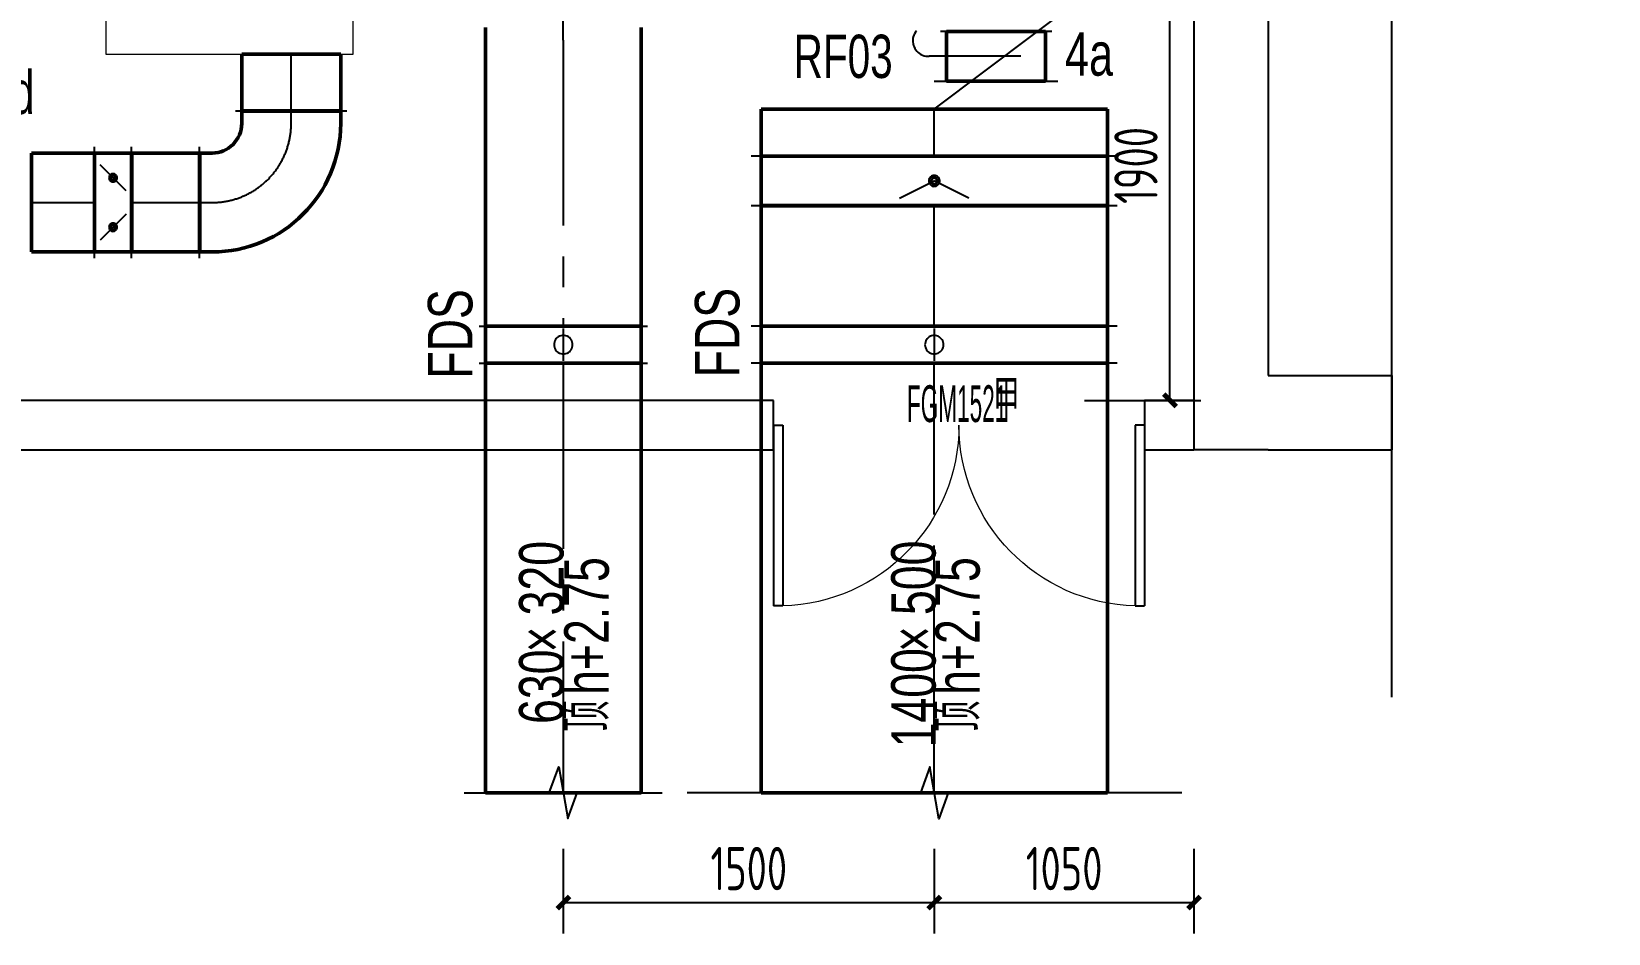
# Model space of a CAD drawing. Extents: x 49167 to 115333, y -222111 to -53947.
# Drawn here: x 80955 to 87330, y -94485 to -90838 of the extents above; entities that cross this region are included whole.
import ezdxf
from ezdxf.enums import TextEntityAlignment as Align

# ---------------------------------------------------------------- set-up
doc = ezdxf.new("R2010")
doc.units = 0
doc.header["$LTSCALE"] = 1000
doc.header["$MEASUREMENT"] = 0
doc.linetypes.add('CENTER', pattern=[2, 1.25, -0.25, 0.25, -0.25])
doc.linetypes.add('CENTER2', pattern=[1.125, 0.75, -0.125, 0.125, -0.125])
for name, color, linetype in [('01-标注_符号', 200, 'Continuous'), ('A_STR-砌块墙', 121, 'Continuous'), ('A_STR-砼墙', 51, 'Continuous'), ('DIM_SYMB', 3, 'Continuous'), ('DOOR_FIRE', 220, 'Continuous'), ('DOOR_FIRE_TEXT', 7, 'Continuous'), ('DUCT-送风中心线', 5, 'CENTER2'), ('DUCT-送风标注', 3, 'Continuous'), ('DUCT-送风法兰', 2, 'Continuous'), ('DUCT-送风阀门', 7, 'Continuous'), ('TH_DIM', 3, 'Continuous'), ('看线', 241, 'Continuous')]:
    doc.layers.add(name, color=color, linetype=linetype)
for name, color, linetype, lineweight in [('ACS_COM', 7, 'Continuous', 15), ('DUCT-送风管', 4, 'Continuous', 50), ('DUCT-送风管端线', 2, 'Continuous', 50)]:
    doc.layers.add(name, color=color, linetype=linetype, lineweight=lineweight)
doc.styles.add('_TCH_DIM_T3', font='ROS1', dxfattribs={"width": 0.8, "bigfont": 'JD'})
doc.styles.add('_TCH_WINDOW', font='ros.shx', dxfattribs={"width": 0.65, "height": 3.5, "bigfont": 'jd.shx'})
doc.styles.add('HZF', font='ros.shx', dxfattribs={"width": 0.75, "bigfont": 'jd.shx'})
doc.dimstyles.new('_TCH_ARCH&&50', dxfattribs={"dimtxt": 175, "dimasz": 50, "dimexe": 125, "dimexo": 150, "dimgap": 50, "dimtad": 1, "dimdec": 0, "dimzin": 0, "dimdsep": 46, "dimtxsty": '_TCH_DIM_T3', "dimblk": 'ARCHTICK', "dimcen": 0.09, "dimazin": 2, "dimtfac": 1, "dimtdec": 0, "dimtix": 1, "dimtmove": 2, "dimatfit": 3, "dimfxl": 0, "dimtolj": 1, "dimtzin": 0, "dimarcsym": 0})

# ---------------------------------------------------------------- blocks, each defined once
blk = doc.blocks.new('$DorLib2D$00000002')
for p, q in [((-0.5, 0), (-0.5, 0.4875)), ((-0.475, 0.4875), (-0.5, 0.4875)), ((-0.475, 0), (-0.475, 0.4875)), ((0.475, 0), (0.475, 0.4875)), ((0.475, 0.4875), (0.5, 0.4875)), ((0.5, 0), (0.5, 0.4875)), ((-0.5, 0), (-0.475, 0)), ((0.5, 0), (0.475, 0))]:
    blk.add_line(p, q)
at = {"lineweight": 13}
for centre, start, end in [((-0.4875, 0), 0, 88.5307), ((0.4875, 0), 91.4693, 180)]:
    blk.add_arc(centre, 0.4875, start, end, dxfattribs=at)
blk = doc.blocks.new('45口部')
at = {"layer": '01-标注_符号'}
blk.add_lwpolyline([(17949.9, -9549.9), (17949.9, -4593.1), (17844.9, -4554.8), (18054.9, -4517.8), (17949.9, -4480.6), (17950, 476.3)], dxfattribs=at)
at = {"layer": 'A_STR-砌块墙'}
for p, q in [((15449.9, -8349.5), (11849.9, -8349.5)), ((15449.9, -8549.5), (15449.9, -8349.5)), ((17149.9, -8349.5), (16949.9, -8349.5)), ((16949.9, -8349.5), (16949.9, -8549.5)), ((11849.9, -8549.5), (15449.9, -8549.5)), ((16949.9, -8549.5), (17149.9, -8549.5))]:
    blk.add_line(p, q, dxfattribs=at)
at = {"layer": 'A_STR-砼墙'}
for p, q in [((17149.9, -4775), (17149.9, -8253.7)), ((17449.9, -4775), (17449.9, -8249.5)), ((17149.9, -8253.7), (17149.9, -8549.5)), ((17449.9, -8249.5), (17949.9, -8249.5)), ((17949.9, -8249.5), (17949.9, -8549.5)), ((17449.9, -8549.5), (17149.9, -8549.5)), ((17449.9, -8549.5), (17949.9, -8549.5)), ((17449.9, -8549.5), (17449.9, -8549.5))]:
    blk.add_line(p, q, dxfattribs=at)
at = {"layer": 'DOOR_FIRE', "xscale": -1500, "yscale": 1500, "zscale": 200, "rotation": 179.9999759922219}
blk.add_blockref('$DorLib2D$00000002', (16199.9, -8449.5), dxfattribs=at)
at = {"layer": 'DOOR_FIRE_TEXT', "style": '_TCH_WINDOW'}
for s, height, width, p in [('FGM1521', 148.75, 0.458824, (15989.5, -8437.1)), ('甲', 173.6, 0.65, (16338.1, -8437.1))]:
    blk.add_text(s, height=height, rotation=359.99998, dxfattribs=dict(at, width=width)).set_placement(p)
blk = doc.blocks.new('_ArchTick')
at = {"color": 0, "linetype": 'ByBlock', "const_width": 0.4}
blk.add_lwpolyline([(-0.5, -0.5), (0.5, 0.5)], dxfattribs=at)
blk = doc.blocks.new('*D263')
at = {"layer": 'Defpoints', "color": 0}
for p in [(83104.7, -93993.3), (84604.5, -93993.3), (84604.5, -94360.5)]:
    blk.add_point(p, dxfattribs=at)
at = {"layer": 'TH_DIM', "color": 0, "lineweight": -2}
for p, q in [((83104.7, -94143.3), (83104.7, -94485.5)), ((84604.5, -94143.3), (84604.5, -94485.5)), ((83104.7, -94360.5), (84604.5, -94360.5))]:
    blk.add_line(p, q, dxfattribs=at)
at = {"layer": 'TH_DIM', "color": 0, "lineweight": -2, "xscale": 50, "yscale": 50, "zscale": 50, "rotation": 180}
blk.add_blockref('_ArchTick', (83104.7, -94360.5), dxfattribs=at)
at = {"layer": 'TH_DIM', "color": 0, "lineweight": -2, "xscale": 50, "yscale": 50, "zscale": 50}
blk.add_blockref('_ArchTick', (84604.5, -94360.5), dxfattribs=at)
at = {"layer": 'TH_DIM', "color": 0, "insert": (83854.6, -94223), "char_height": 175, "attachment_point": 5, "style": '_TCH_DIM_T3'}
blk.add_mtext('\\A1;1500', dxfattribs=at)
blk = doc.blocks.new('*D264')
at = {"layer": 'Defpoints', "color": 0}
for p in [(84604.5, -93993.3), (85654.4, -93993.3), (85654.4, -94360.5)]:
    blk.add_point(p, dxfattribs=at)
at = {"layer": 'TH_DIM', "color": 0, "lineweight": -2}
for p, q in [((84604.5, -94143.3), (84604.5, -94485.5)), ((85654.4, -94143.3), (85654.4, -94485.5)), ((84604.5, -94360.5), (85654.4, -94360.5))]:
    blk.add_line(p, q, dxfattribs=at)
at = {"layer": 'TH_DIM', "color": 0, "lineweight": -2, "xscale": 50, "yscale": 50, "zscale": 50, "rotation": 180}
blk.add_blockref('_ArchTick', (84604.5, -94360.5), dxfattribs=at)
at = {"layer": 'TH_DIM', "color": 0, "lineweight": -2, "xscale": 50, "yscale": 50, "zscale": 50}
blk.add_blockref('_ArchTick', (85654.4, -94360.5), dxfattribs=at)
at = {"layer": 'TH_DIM', "color": 0, "insert": (85129.5, -94223), "char_height": 175, "attachment_point": 5, "style": '_TCH_DIM_T3'}
blk.add_mtext('\\A1;1050', dxfattribs=at)
blk = doc.blocks.new('*D276')
at = {"layer": 'Defpoints', "color": 0}
for p in [(85062.1, -90429.1), (85557.5, -90429.1), (85062.1, -92329.4)]:
    blk.add_point(p, dxfattribs=at)
at = {"layer": 'TH_DIM', "color": 0, "lineweight": -2}
for p, q in [((85212.1, -90429.1), (85682.5, -90429.1)), ((85557.5, -92329.4), (85557.5, -90429.1)), ((85212.1, -92329.4), (85682.5, -92329.4))]:
    blk.add_line(p, q, dxfattribs=at)
at = {"layer": 'TH_DIM', "color": 0, "lineweight": -2, "xscale": 50, "yscale": 50, "zscale": 50}
for p, rotation in [((85557.5, -90429.1), 90), ((85557.5, -92329.4), 270)]:
    blk.add_blockref('_ArchTick', p, dxfattribs=dict(at, rotation=rotation))
at = {"layer": 'TH_DIM', "color": 0, "insert": (85420, -91379.3), "char_height": 175, "attachment_point": 5, "rotation": 90, "style": '_TCH_DIM_T3'}
blk.add_mtext('\\A1;1900', dxfattribs=at)

msp = doc.modelspace()

# ---------------------------------------------------------------- linework, layer by layer
at = {"linetype": 'CENTER'}
msp.add_line((84604.5, -91152.1, 3000), (87330.4, -89094.5), dxfattribs=at)
at = {"layer": 'ACS_COM'}
msp.add_lwpolyline([(82254.7, -90929.2), (82254.7, -89929.2), (81254.7, -89929.2), (81254.7, -90929.2)], close=True, dxfattribs=at)
at = {"layer": 'DIM_SYMB'}
for points in [[(82704.2, -93916), (83048, -93916), (83086.2, -93811), (83123.2, -94021), (83160.5, -93916), (83504.2, -93916)], [(85605, -93916.5), (84661.2, -93916.5), (84623, -94021.5), (84586, -93811.5), (84548.7, -93916.5), (83605, -93916.5)]]:
    msp.add_lwpolyline(points, dxfattribs=at)
at = {"layer": 'DUCT-送风中心线'}
for p, q in [((83104.7, -90871.8), (83104.7, -90621.8)), ((83104.7, -90871.8), (83104.7, -92028.8)), ((82004.5, -91158.9), (82004.5, -90929.2)), ((82004.5, -91209.1), (82004.5, -91159.1)), ((84604.5, -91341.6), (84604.5, -91152.1)), ((80954.7, -91529.1), (81209.1, -91529.1)), ((81359.5, -91529.1), (81634.3, -91529.1)), ((81634.5, -91529.1), (81684.5, -91529.1)), ((84604.5, -92029.1), (84604.5, -91542)), ((83104.7, -92179.2), (83104.7, -93916.5)), ((84604.5, -93916.5), (84604.5, -92179.5))]:
    msp.add_line(p, q, dxfattribs=at)
msp.add_arc((81684.5, -91209.1), 320, 270, 360, dxfattribs=at)
at = {"layer": 'DUCT-送风法兰'}
for p, q in [((85079.4, -90837.6), (84629.4, -90837.6)), ((84604.4, -91037.8), (85104.4, -91037.8)), ((82229.5, -91159), (81779.5, -91159)), ((81209.2, -91754.1), (81209.2, -91304.1)), ((81359.4, -91754.1), (81359.4, -91304.1)), ((81634.4, -91754.1), (81634.4, -91304.1)), ((85344.5, -91341.7), (83864.5, -91341.7)), ((85344.5, -91541.9), (83864.5, -91541.9)), ((82764.7, -92028.9), (83444.7, -92028.9)), ((85344.5, -92029.2), (83864.5, -92029.2)), ((82764.7, -92179.1), (83444.7, -92179.1)), ((85344.5, -92179.4), (83864.5, -92179.4))]:
    msp.add_line(p, q, dxfattribs=at)
at = {"layer": 'DUCT-送风管'}
for p, q in [((82789.7, -90821.8), (82789.7, -90871.8)), ((83419.7, -90871.8), (83419.7, -90821.8)), ((84654.4, -91037.7), (84654.4, -90837.7)), ((85054.4, -90837.7), (85054.4, -91037.7)), ((82789.7, -90871.8), (82789.7, -92028.8)), ((83419.7, -92028.8), (83419.7, -90871.8)), ((82204.5, -90929.2), (81804.5, -90929.2)), ((81804.5, -90929.2), (81804.5, -91158.9)), ((82204.5, -91158.9), (82204.5, -90929.2)), ((81804.5, -91159.1), (81804.5, -91209.1)), ((82204.5, -91209.1), (82204.5, -91159.1)), ((85304.5, -91152.1), (83904.5, -91152.1)), ((83904.5, -91152.1), (83904.5, -91341.6)), ((85304.5, -91341.6), (85304.5, -91152.1)), ((81209.1, -91329.1), (80954.7, -91329.1)), ((81209.3, -91329.1), (81359.3, -91329.1)), ((81634.3, -91329.1), (81359.5, -91329.1)), ((81684.5, -91329.1), (81634.5, -91329.1)), ((83904.5, -91541.8), (83904.5, -91341.8)), ((85304.5, -91341.8), (85304.5, -91541.8)), ((83904.5, -91542), (83904.5, -92029.1)), ((85304.5, -92029.1), (85304.5, -91542)), ((80954.7, -91729.1), (81209.1, -91729.1)), ((81359.3, -91729.1), (81209.3, -91729.1)), ((81359.5, -91729.1), (81634.3, -91729.1)), ((81634.5, -91729.1), (81684.5, -91729.1)), ((82789.7, -92179), (82789.7, -92029)), ((83419.7, -92029), (83419.7, -92179)), ((83904.5, -92179.3), (83904.5, -92029.3)), ((85304.5, -92029.3), (85304.5, -92179.3)), ((82789.7, -92179.2), (82789.7, -93916.5)), ((83419.7, -93916.5), (83419.7, -92179.2)), ((83904.5, -92179.5), (83904.5, -93916.5)), ((85304.5, -93916.5), (85304.5, -92179.5)), ((82789.7, -93916.5), (83419.7, -93916.5)), ((83904.5, -93916.5), (85304.5, -93916.5))]:
    msp.add_line(p, q, dxfattribs=at)
for radius in [520, 120]:
    msp.add_arc((81684.5, -91209.1), radius, 270, 360, dxfattribs=at)
at = {"layer": 'DUCT-送风管端线'}
for p, q in [((84654.4, -90837.7), (85054.4, -90837.7)), ((84654.4, -91037.7), (85054.4, -91037.7)), ((81804.5, -91158.9), (82204.5, -91158.9)), ((82204.5, -91159.1), (81804.5, -91159.1)), ((80954.7, -91329.1), (80954.7, -91729.1)), ((81209.1, -91729.1), (81209.1, -91329.1)), ((81209.3, -91329.1), (81209.3, -91729.1)), ((81359.3, -91329.1), (81359.3, -91729.1)), ((81359.5, -91329.1), (81359.5, -91729.1)), ((81634.3, -91729.1), (81634.3, -91329.1)), ((81634.5, -91729.1), (81634.5, -91329.1)), ((83904.5, -91341.6), (85304.5, -91341.6)), ((85304.5, -91341.8), (83904.5, -91341.8)), ((85304.5, -91541.8), (83904.5, -91541.8)), ((85304.5, -91542), (83904.5, -91542)), ((82789.7, -92028.8), (83419.7, -92028.8)), ((83419.7, -92029), (82789.7, -92029)), ((83904.5, -92029.1), (85304.5, -92029.1)), ((85304.5, -92029.3), (83904.5, -92029.3)), ((83419.7, -92179), (82789.7, -92179)), ((83419.7, -92179.2), (82789.7, -92179.2)), ((85304.5, -92179.3), (83904.5, -92179.3)), ((85304.5, -92179.5), (83904.5, -92179.5))]:
    msp.add_line(p, q, dxfattribs=at)
at = {"layer": 'DUCT-送风阀门'}
for p, q in [((84521.9, -90852.7), (84519.8, -90859.3)), ((84524.7, -90846.4), (84521.9, -90852.7)), ((84528.1, -90840.4), (84524.7, -90846.4)), ((84532.2, -90834.8), (84528.1, -90840.4)), ((84518.4, -90866), (84517.8, -90872.9)), ((84517.8, -90872.9), (84518, -90879.8)), ((84518, -90879.8), (84518.9, -90886.7)), ((84519.8, -90859.3), (84518.4, -90866)), ((84518.9, -90886.7), (84520.6, -90893.4)), ((84520.6, -90893.4), (84523, -90899.9)), ((84523, -90899.9), (84526.1, -90906.1)), ((84526.1, -90906.1), (84529.8, -90911.9)), ((84529.8, -90911.9), (84534.2, -90917.2)), ((84534.2, -90917.2), (84539.1, -90922.1)), ((84539.1, -90922.1), (84544.5, -90926.3)), ((84544.5, -90926.3), (84550.4, -90930)), ((84550.4, -90930), (84556.6, -90933)), ((84556.6, -90933), (84563.2, -90935.3)), ((84563.2, -90935.3), (84569.9, -90936.8)), ((84569.9, -90936.8), (84576.8, -90937.6)), ((84576.8, -90937.6), (84583.7, -90937.7)), ((84954.4, -90937.7), (84583.7, -90937.7)), ((81336.8, -91481.6), (81231.8, -91376.6)), ((81268, -91425.8), (81267.7, -91429.1)), ((81269, -91422.7), (81268, -91425.8)), ((81270.5, -91419.8), (81269, -91422.7)), ((81272.6, -91417.3), (81270.5, -91419.8)), ((81275.1, -91415.3), (81272.6, -91417.3)), ((81273.5, -91425.9), (81273.1, -91428)), ((81274.3, -91423.9), (81273.5, -91425.9)), ((81275.5, -91422.1), (81274.3, -91423.9)), ((81277.9, -91413.7), (81275.1, -91415.3)), ((81276.9, -91420.6), (81275.5, -91422.1)), ((81276.6, -91426.8), (81276.3, -91428.3)), ((81277.1, -91425.4), (81276.6, -91426.8)), ((81278.7, -91419.3), (81276.9, -91420.6)), ((81278, -91424.1), (81277.1, -91425.4)), ((81281.1, -91412.8), (81277.9, -91413.7)), ((81279, -91423), (81278, -91424.1)), ((81280.6, -91418.4), (81278.7, -91419.3)), ((81280.3, -91422.1), (81279, -91423)), ((81281.7, -91421.5), (81280.3, -91422.1)), ((81282.7, -91417.9), (81280.6, -91418.4)), ((81284.3, -91412.5), (81281.1, -91412.8)), ((81283.2, -91421.1), (81281.7, -91421.5)), ((81284.8, -91417.8), (81282.7, -91417.9)), ((81284.7, -91421), (81283.2, -91421.1)), ((81287.5, -91412.8), (81284.3, -91412.5)), ((81286.2, -91421.3), (81284.7, -91421)), ((81287, -91418.1), (81284.8, -91417.8)), ((81287.6, -91421.8), (81286.2, -91421.3)), ((81289, -91418.8), (81287, -91418.1)), ((81290.7, -91413.7), (81287.5, -91412.8)), ((81289, -91422.5), (81287.6, -91421.8)), ((81290.8, -91419.9), (81289, -91418.8)), ((81290.1, -91423.5), (81289, -91422.5)), ((81291.1, -91424.7), (81290.1, -91423.5)), ((81293.5, -91415.3), (81290.7, -91413.7)), ((81292.4, -91421.3), (81290.8, -91419.9)), ((81291.8, -91426.1), (81291.1, -91424.7)), ((81292.2, -91427.6), (81291.8, -91426.1)), ((81292.4, -91429.1), (81292.2, -91427.6)), ((81293.8, -91423), (81292.4, -91421.3)), ((81296.1, -91417.3), (81293.5, -91415.3)), ((81294.8, -91424.9), (81293.8, -91423)), ((81295.4, -91427), (81294.8, -91424.9)), ((81295.6, -91429.1), (81295.4, -91427)), ((81298.1, -91419.8), (81296.1, -91417.3)), ((81299.7, -91422.7), (81298.1, -91419.8)), ((81300.6, -91425.8), (81299.7, -91422.7)), ((81300.9, -91429.1), (81300.6, -91425.8)), ((84589.5, -91425.4), (84586.8, -91428.4)), ((84592.8, -91422.9), (84589.5, -91425.4)), ((84596.5, -91421.1), (84592.8, -91422.9)), ((84600.4, -91420), (84596.5, -91421.1)), ((84600.2, -91427.4), (84597.6, -91428.4)), ((84603, -91426.8), (84600.2, -91427.4)), ((84604.5, -91419.6), (84600.4, -91420)), ((84605.9, -91426.8), (84603, -91426.8)), ((84608.5, -91420), (84604.5, -91419.6)), ((84608.7, -91427.4), (84605.9, -91426.8)), ((84612.5, -91421.1), (84608.5, -91420)), ((84611.3, -91428.4), (84608.7, -91427.4)), ((84616.1, -91422.9), (84612.5, -91421.1)), ((84619.4, -91425.4), (84616.1, -91422.9)), ((84622.2, -91428.4), (84619.4, -91425.4)), ((81267.7, -91429.1), (81268, -91432.3)), ((81268, -91432.3), (81269, -91435.4)), ((81269, -91435.4), (81270.5, -91438.3)), ((81270.5, -91438.3), (81272.6, -91440.8)), ((81272.6, -91440.8), (81275.1, -91442.9)), ((81273.1, -91428), (81273.1, -91430.1)), ((81273.1, -91430.1), (81273.5, -91432.3)), ((81273.5, -91432.3), (81274.3, -91434.2)), ((81274.3, -91434.2), (81275.5, -91436)), ((81275.1, -91442.9), (81277.9, -91444.4)), ((81275.5, -91436), (81276.9, -91437.6)), ((81276.3, -91428.3), (81276.3, -91429.8)), ((81276.3, -91429.8), (81276.6, -91431.3)), ((81276.6, -91431.3), (81277.1, -91432.8)), ((81276.9, -91437.6), (81278.7, -91438.8)), ((81277.1, -91432.8), (81278, -91434.1)), ((81277.9, -91444.4), (81281.1, -91445.4)), ((81278, -91434.1), (81279, -91435.2)), ((81278.7, -91438.8), (81280.6, -91439.7)), ((81279, -91435.2), (81280.3, -91436.1)), ((81280.3, -91436.1), (81281.7, -91436.7)), ((81280.6, -91439.7), (81282.7, -91440.2)), ((81281.1, -91445.4), (81284.3, -91445.7)), ((81281.7, -91436.7), (81283.2, -91437)), ((81282.7, -91440.2), (81284.8, -91440.3)), ((81283.2, -91437), (81284.7, -91437.1)), ((81284.3, -91445.7), (81287.5, -91445.4)), ((81284.7, -91437.1), (81286.2, -91436.9)), ((81284.8, -91440.3), (81287, -91440)), ((81286.2, -91436.9), (81287.6, -91436.4)), ((81287, -91440), (81289, -91439.3)), ((81287.5, -91445.4), (81290.7, -91444.4)), ((81287.6, -91436.4), (81289, -91435.6)), ((81289, -91435.6), (81290.1, -91434.6)), ((81289, -91439.3), (81290.8, -91438.2)), ((81290.1, -91434.6), (81291.1, -91433.4)), ((81290.7, -91444.4), (81293.5, -91442.9)), ((81290.8, -91438.2), (81292.4, -91436.8)), ((81291.1, -91433.4), (81291.8, -91432.1)), ((81291.8, -91432.1), (81292.2, -91430.6)), ((81292.2, -91430.6), (81292.4, -91429.1)), ((81292.4, -91436.8), (81293.8, -91435.2)), ((81293.5, -91442.9), (81296.1, -91440.8)), ((81293.8, -91435.2), (81294.8, -91433.3)), ((81294.8, -91433.3), (81295.4, -91431.2)), ((81295.4, -91431.2), (81295.6, -91429.1)), ((81296.1, -91440.8), (81298.1, -91438.3)), ((81298.1, -91438.3), (81299.7, -91435.4)), ((81299.7, -91435.4), (81300.6, -91432.3)), ((81300.6, -91432.3), (81300.9, -91429.1)), ((84464.5, -91511.8), (84604.5, -91441.8)), ((84583.2, -91435.7), (84582.4, -91439.7)), ((84582.4, -91439.7), (84582.4, -91443.8)), ((84582.4, -91443.8), (84583.2, -91447.8)), ((84584.6, -91431.9), (84583.2, -91435.7)), ((84583.2, -91447.8), (84584.6, -91451.6)), ((84586.8, -91428.4), (84584.6, -91431.9)), ((84584.6, -91451.6), (84586.8, -91455.1)), ((84586.8, -91455.1), (84589.5, -91458.1)), ((84589.6, -91439.6), (84589.5, -91442.5)), ((84589.5, -91442.5), (84589.9, -91445.3)), ((84589.5, -91458.1), (84592.8, -91460.6)), ((84590.3, -91436.9), (84589.6, -91439.6)), ((84589.9, -91445.3), (84590.8, -91448)), ((84591.5, -91434.3), (84590.3, -91436.9)), ((84590.8, -91448), (84592.2, -91450.5)), ((84593.1, -91431.9), (84591.5, -91434.3)), ((84592.2, -91450.5), (84594.1, -91452.6)), ((84592.8, -91460.6), (84596.5, -91462.4)), ((84595.2, -91430), (84593.1, -91431.9)), ((84594.3, -91438.3), (84593.8, -91440.2)), ((84593.8, -91440.2), (84593.8, -91442.3)), ((84593.8, -91442.3), (84594, -91444.3)), ((84594, -91444.3), (84594.7, -91446.2)), ((84594.1, -91452.6), (84596.4, -91454.4)), ((84595.2, -91436.4), (84594.3, -91438.3)), ((84594.7, -91446.2), (84595.7, -91448)), ((84597.6, -91428.4), (84595.2, -91430)), ((84596.4, -91434.7), (84595.2, -91436.4)), ((84595.7, -91448), (84597.1, -91449.5)), ((84597.8, -91433.3), (84596.4, -91434.7)), ((84596.4, -91454.4), (84598.9, -91455.7)), ((84596.5, -91462.4), (84600.4, -91463.5)), ((84597.1, -91449.5), (84598.7, -91450.8)), ((84599.6, -91432.2), (84597.8, -91433.3)), ((84598.7, -91450.8), (84600.5, -91451.7)), ((84598.9, -91455.7), (84601.6, -91456.5)), ((84601.4, -91431.5), (84599.6, -91432.2)), ((84600.4, -91463.5), (84604.5, -91463.9)), ((84600.5, -91451.7), (84602.4, -91452.3)), ((84603.5, -91431.1), (84601.4, -91431.5)), ((84601.6, -91456.5), (84604.5, -91456.8)), ((84602.4, -91452.3), (84604.5, -91452.5)), ((84605.5, -91431.1), (84603.5, -91431.1)), ((84744.5, -91511.8), (84604.5, -91441.8)), ((84604.5, -91452.5), (84606.5, -91452.3)), ((84604.5, -91456.8), (84607.3, -91456.5)), ((84604.5, -91463.9), (84608.5, -91463.5)), ((84607.5, -91431.5), (84605.5, -91431.1)), ((84606.5, -91452.3), (84608.5, -91451.7)), ((84607.3, -91456.5), (84610, -91455.7)), ((84609.4, -91432.2), (84607.5, -91431.5)), ((84608.5, -91451.7), (84610.3, -91450.8)), ((84608.5, -91463.5), (84612.5, -91462.4)), ((84611.1, -91433.3), (84609.4, -91432.2)), ((84610, -91455.7), (84612.6, -91454.4)), ((84610.3, -91450.8), (84611.9, -91449.5)), ((84612.6, -91434.7), (84611.1, -91433.3)), ((84613.7, -91430), (84611.3, -91428.4)), ((84611.9, -91449.5), (84613.2, -91448)), ((84612.5, -91462.4), (84616.1, -91460.6)), ((84613.8, -91436.4), (84612.6, -91434.7)), ((84612.6, -91454.4), (84614.8, -91452.6)), ((84613.2, -91448), (84614.2, -91446.2)), ((84615.8, -91431.9), (84613.7, -91430)), ((84614.6, -91438.3), (84613.8, -91436.4)), ((84614.2, -91446.2), (84614.9, -91444.3)), ((84615.1, -91440.2), (84614.6, -91438.3)), ((84614.8, -91452.6), (84616.7, -91450.5)), ((84614.9, -91444.3), (84615.2, -91442.3)), ((84615.2, -91442.3), (84615.1, -91440.2)), ((84617.5, -91434.3), (84615.8, -91431.9)), ((84616.1, -91460.6), (84619.4, -91458.1)), ((84616.7, -91450.5), (84618.1, -91448)), ((84618.7, -91436.9), (84617.5, -91434.3)), ((84618.1, -91448), (84619.1, -91445.3)), ((84619.3, -91439.6), (84618.7, -91436.9)), ((84619.1, -91445.3), (84619.5, -91442.5)), ((84619.5, -91442.5), (84619.3, -91439.6)), ((84619.4, -91458.1), (84622.2, -91455.1)), ((84624.3, -91431.9), (84622.2, -91428.4)), ((84622.2, -91455.1), (84624.3, -91451.6)), ((84625.8, -91435.7), (84624.3, -91431.9)), ((84624.3, -91451.6), (84625.8, -91447.8)), ((84626.5, -91439.7), (84625.8, -91435.7)), ((84625.8, -91447.8), (84626.5, -91443.8)), ((84626.5, -91443.8), (84626.5, -91439.7)), ((81336.8, -91576.6), (81231.8, -91681.6)), ((81272.6, -91617.3), (81270.5, -91619.8)), ((81275.1, -91615.3), (81272.6, -91617.3)), ((81277.9, -91613.7), (81275.1, -91615.3)), ((81281.1, -91612.8), (81277.9, -91613.7)), ((81280.6, -91618.4), (81278.7, -91619.3)), ((81282.7, -91617.9), (81280.6, -91618.4)), ((81284.3, -91612.5), (81281.1, -91612.8)), ((81284.8, -91617.8), (81282.7, -91617.9)), ((81287.5, -91612.8), (81284.3, -91612.5)), ((81287, -91618.1), (81284.8, -91617.8)), ((81289, -91618.8), (81287, -91618.1)), ((81290.7, -91613.7), (81287.5, -91612.8)), ((81290.8, -91619.9), (81289, -91618.8)), ((81293.5, -91615.3), (81290.7, -91613.7)), ((81296.1, -91617.3), (81293.5, -91615.3)), ((81298.1, -91619.8), (81296.1, -91617.3)), ((81268, -91625.8), (81267.7, -91629.1)), ((81267.7, -91629.1), (81268, -91632.3)), ((81269, -91622.7), (81268, -91625.8)), ((81268, -91632.3), (81269, -91635.4)), ((81270.5, -91619.8), (81269, -91622.7)), ((81269, -91635.4), (81270.5, -91638.3)), ((81270.5, -91638.3), (81272.6, -91640.8)), ((81272.6, -91640.8), (81275.1, -91642.9)), ((81273.5, -91625.9), (81273.1, -91628)), ((81273.1, -91628), (81273.1, -91630.1)), ((81273.1, -91630.1), (81273.5, -91632.3)), ((81274.3, -91623.9), (81273.5, -91625.9)), ((81273.5, -91632.3), (81274.3, -91634.2)), ((81275.5, -91622.1), (81274.3, -91623.9)), ((81274.3, -91634.2), (81275.5, -91636)), ((81275.1, -91642.9), (81277.9, -91644.4)), ((81276.9, -91620.6), (81275.5, -91622.1)), ((81275.5, -91636), (81276.9, -91637.6)), ((81276.6, -91626.8), (81276.3, -91628.3)), ((81276.3, -91628.3), (81276.3, -91629.8)), ((81276.3, -91629.8), (81276.6, -91631.3)), ((81277.1, -91625.4), (81276.6, -91626.8)), ((81276.6, -91631.3), (81277.1, -91632.8)), ((81278.7, -91619.3), (81276.9, -91620.6)), ((81276.9, -91637.6), (81278.7, -91638.8)), ((81278, -91624.1), (81277.1, -91625.4)), ((81277.1, -91632.8), (81278, -91634.1)), ((81277.9, -91644.4), (81281.1, -91645.4)), ((81279, -91623), (81278, -91624.1)), ((81278, -91634.1), (81279, -91635.2)), ((81278.7, -91638.8), (81280.6, -91639.7)), ((81280.3, -91622.1), (81279, -91623)), ((81279, -91635.2), (81280.3, -91636.1)), ((81281.7, -91621.5), (81280.3, -91622.1)), ((81280.3, -91636.1), (81281.7, -91636.7)), ((81280.6, -91639.7), (81282.7, -91640.2)), ((81281.1, -91645.4), (81284.3, -91645.7)), ((81283.2, -91621.1), (81281.7, -91621.5)), ((81281.7, -91636.7), (81283.2, -91637)), ((81282.7, -91640.2), (81284.8, -91640.3)), ((81284.7, -91621), (81283.2, -91621.1)), ((81283.2, -91637), (81284.7, -91637.1)), ((81284.3, -91645.7), (81287.5, -91645.4)), ((81286.2, -91621.3), (81284.7, -91621)), ((81284.7, -91637.1), (81286.2, -91636.9)), ((81284.8, -91640.3), (81287, -91640)), ((81287.6, -91621.8), (81286.2, -91621.3)), ((81286.2, -91636.9), (81287.6, -91636.4)), ((81287, -91640), (81289, -91639.3)), ((81287.5, -91645.4), (81290.7, -91644.4)), ((81289, -91622.5), (81287.6, -91621.8)), ((81287.6, -91636.4), (81289, -91635.6)), ((81290.1, -91623.5), (81289, -91622.5)), ((81289, -91635.6), (81290.1, -91634.6)), ((81289, -91639.3), (81290.8, -91638.2)), ((81291.1, -91624.7), (81290.1, -91623.5)), ((81290.1, -91634.6), (81291.1, -91633.4)), ((81290.7, -91644.4), (81293.5, -91642.9)), ((81292.4, -91621.3), (81290.8, -91619.9)), ((81290.8, -91638.2), (81292.4, -91636.8)), ((81291.8, -91626.1), (81291.1, -91624.7)), ((81291.1, -91633.4), (81291.8, -91632.1)), ((81292.2, -91627.6), (81291.8, -91626.1)), ((81291.8, -91632.1), (81292.2, -91630.6)), ((81292.4, -91629.1), (81292.2, -91627.6)), ((81292.2, -91630.6), (81292.4, -91629.1)), ((81293.8, -91623), (81292.4, -91621.3)), ((81292.4, -91636.8), (81293.8, -91635.2)), ((81293.5, -91642.9), (81296.1, -91640.8)), ((81294.8, -91624.9), (81293.8, -91623)), ((81293.8, -91635.2), (81294.8, -91633.3)), ((81295.4, -91627), (81294.8, -91624.9)), ((81294.8, -91633.3), (81295.4, -91631.2)), ((81295.6, -91629.1), (81295.4, -91627)), ((81295.4, -91631.2), (81295.6, -91629.1)), ((81296.1, -91640.8), (81298.1, -91638.3)), ((81299.7, -91622.7), (81298.1, -91619.8)), ((81298.1, -91638.3), (81299.7, -91635.4)), ((81300.6, -91625.8), (81299.7, -91622.7)), ((81299.7, -91635.4), (81300.6, -91632.3)), ((81300.9, -91629.1), (81300.6, -91625.8)), ((81300.6, -91632.3), (81300.9, -91629.1)), ((83104.7, -92038.4), (83104.7, -92169.6)), ((84604.5, -92038.7), (84604.5, -92170)), ((83067.6, -92098.7), (83067.2, -92104)), ((83067.2, -92104), (83067.6, -92109.3)), ((83068.7, -92093.4), (83067.6, -92098.7)), ((83067.6, -92109.3), (83068.7, -92114.6)), ((83070.6, -92088.4), (83068.7, -92093.4)), ((83068.7, -92114.6), (83070.6, -92119.6)), ((83073.2, -92083.7), (83070.6, -92088.4)), ((83070.6, -92119.6), (83073.2, -92124.3)), ((83076.4, -92079.5), (83073.2, -92083.7)), ((83073.2, -92124.3), (83076.4, -92128.6)), ((83080.1, -92075.7), (83076.4, -92079.5)), ((83076.4, -92128.6), (83080.1, -92132.4)), ((83084.4, -92072.5), (83080.1, -92075.7)), ((83089.1, -92069.9), (83084.4, -92072.5)), ((83094.1, -92068), (83089.1, -92069.9)), ((83099.4, -92066.9), (83094.1, -92068)), ((83104.7, -92066.5), (83099.4, -92066.9)), ((83110, -92066.9), (83104.7, -92066.5)), ((83115.3, -92068), (83110, -92066.9)), ((83120.3, -92069.9), (83115.3, -92068)), ((83125, -92072.5), (83120.3, -92069.9)), ((83129.3, -92075.7), (83125, -92072.5)), ((83133, -92079.5), (83129.3, -92075.7)), ((83129.3, -92132.4), (83133, -92128.6)), ((83136.2, -92083.7), (83133, -92079.5)), ((83133, -92128.6), (83136.2, -92124.3)), ((83138.8, -92088.4), (83136.2, -92083.7)), ((83136.2, -92124.3), (83138.8, -92119.6)), ((83140.7, -92093.4), (83138.8, -92088.4)), ((83138.8, -92119.6), (83140.7, -92114.6)), ((83141.8, -92098.7), (83140.7, -92093.4)), ((83140.7, -92114.6), (83141.8, -92109.3)), ((83142.2, -92104), (83141.8, -92098.7)), ((83141.8, -92109.3), (83142.2, -92104)), ((84567.4, -92099), (84567, -92104.3)), ((84567, -92104.3), (84567.4, -92109.7)), ((84568.5, -92093.8), (84567.4, -92099)), ((84567.4, -92109.7), (84568.5, -92114.9)), ((84570.4, -92088.8), (84568.5, -92093.8)), ((84568.5, -92114.9), (84570.4, -92119.9)), ((84572.9, -92084.1), (84570.4, -92088.8)), ((84570.4, -92119.9), (84572.9, -92124.6)), ((84576.1, -92079.8), (84572.9, -92084.1)), ((84572.9, -92124.6), (84576.1, -92128.9)), ((84579.9, -92076), (84576.1, -92079.8)), ((84576.1, -92128.9), (84579.9, -92132.7)), ((84584.2, -92072.8), (84579.9, -92076)), ((84588.9, -92070.2), (84584.2, -92072.8)), ((84593.9, -92068.4), (84588.9, -92070.2)), ((84599.1, -92067.2), (84593.9, -92068.4)), ((84604.5, -92066.8), (84599.1, -92067.2)), ((84609.8, -92067.2), (84604.5, -92066.8)), ((84615, -92068.4), (84609.8, -92067.2)), ((84620, -92070.2), (84615, -92068.4)), ((84624.7, -92072.8), (84620, -92070.2)), ((84629, -92076), (84624.7, -92072.8)), ((84632.8, -92079.8), (84629, -92076)), ((84629, -92132.7), (84632.8, -92128.9)), ((84636, -92084.1), (84632.8, -92079.8)), ((84632.8, -92128.9), (84636, -92124.6)), ((84638.6, -92088.8), (84636, -92084.1)), ((84636, -92124.6), (84638.6, -92119.9)), ((84640.5, -92093.8), (84638.6, -92088.8)), ((84638.6, -92119.9), (84640.5, -92114.9)), ((84641.6, -92099), (84640.5, -92093.8)), ((84640.5, -92114.9), (84641.6, -92109.7)), ((84642, -92104.3), (84641.6, -92099)), ((84641.6, -92109.7), (84642, -92104.3)), ((83080.1, -92132.4), (83084.4, -92135.6)), ((83084.4, -92135.6), (83089.1, -92138.1)), ((83089.1, -92138.1), (83094.1, -92140)), ((83094.1, -92140), (83099.4, -92141.1)), ((83099.4, -92141.1), (83104.7, -92141.5)), ((83104.7, -92141.5), (83110, -92141.1)), ((83110, -92141.1), (83115.3, -92140)), ((83115.3, -92140), (83120.3, -92138.1)), ((83120.3, -92138.1), (83125, -92135.6)), ((83125, -92135.6), (83129.3, -92132.4)), ((84579.9, -92132.7), (84584.2, -92135.9)), ((84584.2, -92135.9), (84588.9, -92138.5)), ((84588.9, -92138.5), (84593.9, -92140.3)), ((84593.9, -92140.3), (84599.1, -92141.5)), ((84599.1, -92141.5), (84604.5, -92141.8)), ((84604.5, -92141.8), (84609.8, -92141.5)), ((84609.8, -92141.5), (84615, -92140.3)), ((84615, -92140.3), (84620, -92138.5)), ((84620, -92138.5), (84624.7, -92135.9)), ((84624.7, -92135.9), (84629, -92132.7))]:
    msp.add_line(p, q, dxfattribs=at)

# ---------------------------------------------------------------- block references
at = {"layer": '看线'}
msp.add_blockref('45口部', (68504.5, -83979.9), dxfattribs=at)

# ---------------------------------------------------------------- texts
at = {"layer": 'DUCT-送风标注', "style": 'HZF', "width": 0.7}
msp.add_text('RF03', height=175, rotation=0.00003, dxfattribs=at).set_placement((84236.2, -90937.8), align=Align.MIDDLE_CENTER)
at = {"layer": 'DUCT-送风标注', "style": 'HZF', "width": 0.75}
for s, height, rotation, p in [('4a', 175, 0, (85132.6, -91016)), ('2d', 175, 0, (80772.3, -91170.9)), ('FDS', 180, 90, (82737, -92240.9)), ('FDS', 180, 90, (83816.7, -92235.7)), ('320', 180, 90, (83105.6, -93199.1, 2500)), ('500', 180, 90, (84610.3, -93197.6, 3000)), ('h+2.75', 180, 90, (83288.7, -93520.6, 2500)), ('h+2.75', 180, 90, (84788.4, -93520.6, 3000)), ('×', 178.6, 90, (83105.6, -93348.8, 2500)), ('×', 178.6, 90, (84610.3, -93347.2, 3000)), ('1400', 180, 90, (84610.3, -93732.9, 3000)), ('630', 180, 90, (83105.6, -93638.1, 2500)), ('顶', 178.6, 90, (83288.7, -93670.2, 2500)), ('顶', 178.6, 90, (84788.4, -93670.2, 3000))]:
    msp.add_text(s, height=height, rotation=rotation, dxfattribs=at).set_placement(p)

# ---------------------------------------------------------------- dimensions: what is measured, and where the dimension line sits
at = {"layer": 'TH_DIM'}
for p1, p2, distance, text, picture, middle in [((85062.1, -92329.4), (85062.1, -90429.1), -495.4, '1900', '*D276', (85420, -91379.3)), ((83104.7, -93993.3), (84604.5, -93993.3), -367.2, '1500', '*D263', (83854.6, -94223)), ((84604.5, -93993.3), (85654.4, -93993.3), -367.2, '1050', '*D264', (85129.5, -94223))]:
    dim = msp.add_aligned_dim(p1=p1, p2=p2, distance=distance, text=text, dimstyle='_TCH_ARCH&&50', dxfattribs=at)
    dim.commit()
    dim.dimension.update_dxf_attribs({"geometry": picture, "text_midpoint": middle})

doc.saveas('drawing.dxf')
